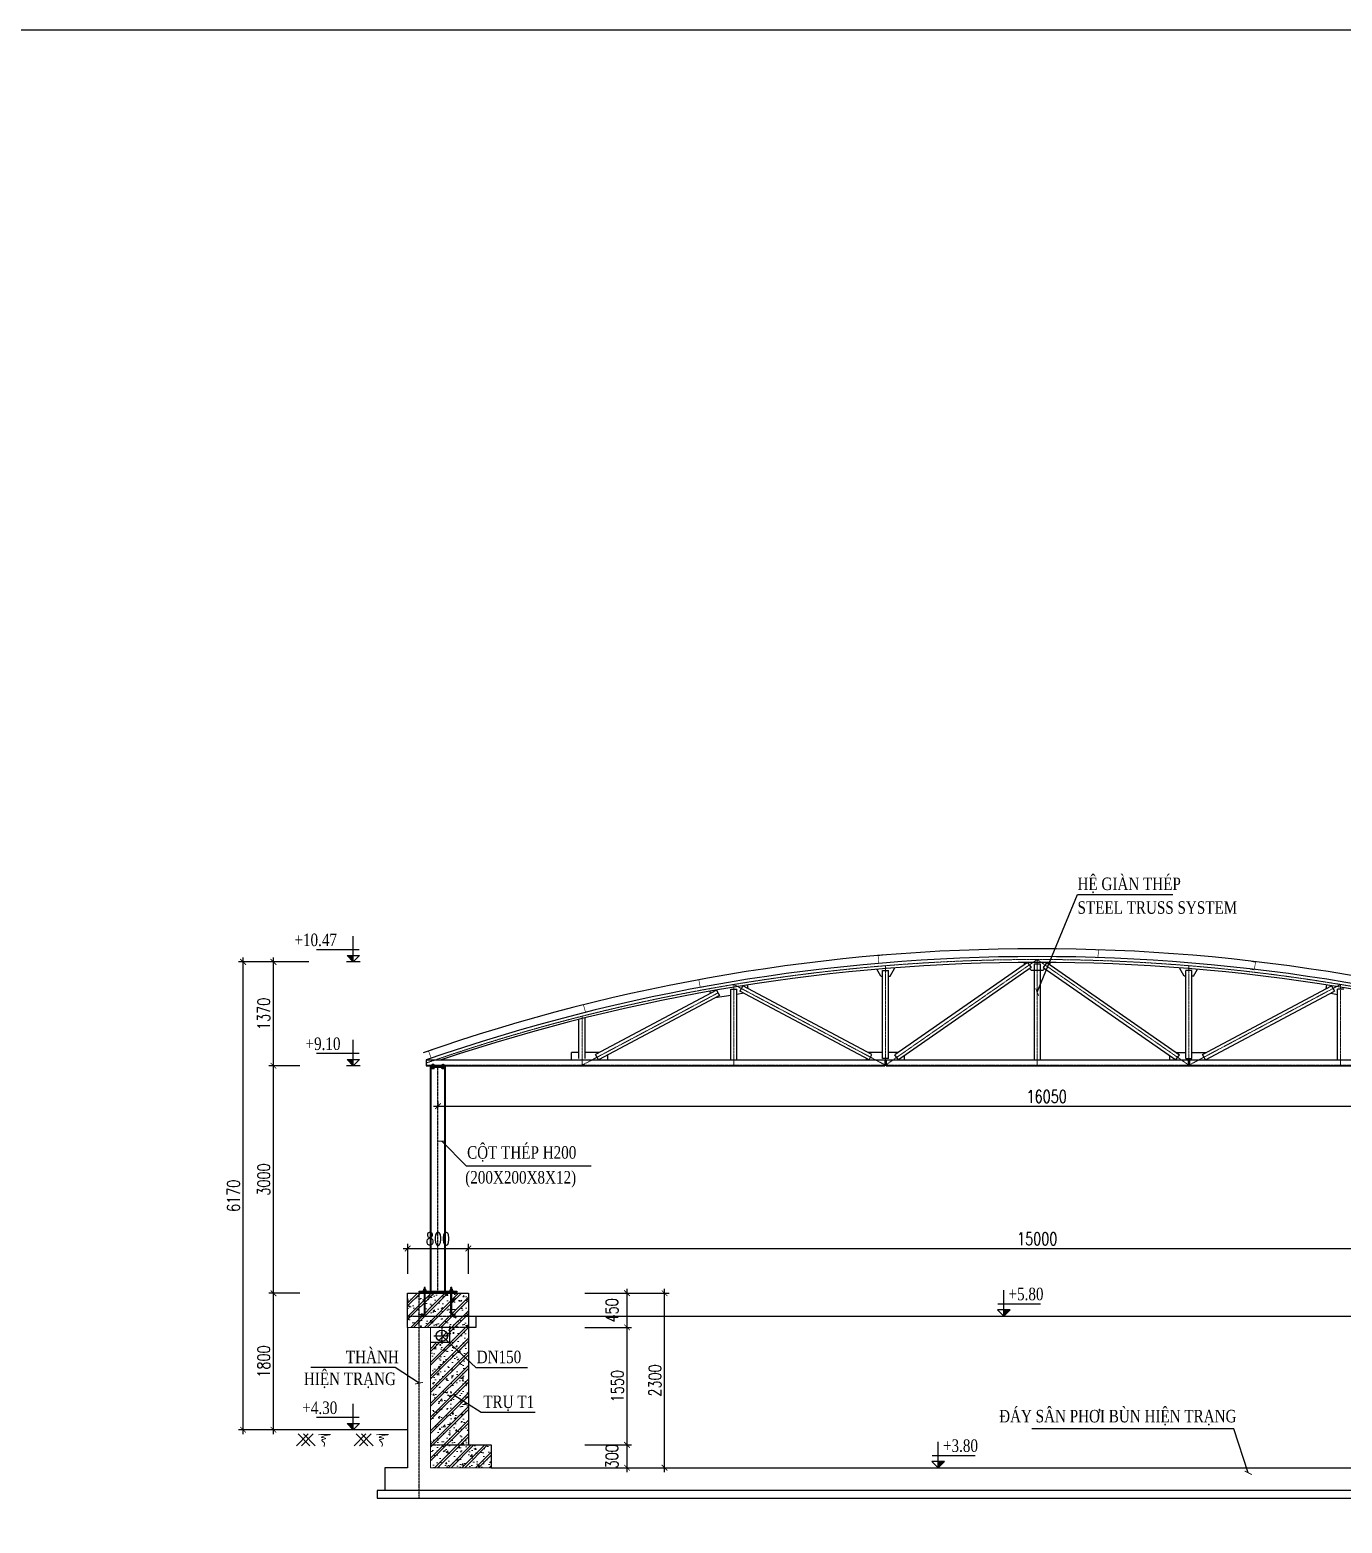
# Model space of a CAD drawing. Header units: millimetres. Extents: x -702765 to 835888, y -645289 to 262.
# Drawn here: x 598359 to 615660, y -420051 to -400359 of the extents above; entities that cross this region are included whole.
import ezdxf
from ezdxf.enums import TextEntityAlignment as Align

# ---------------------------------------------------------------- set-up
doc = ezdxf.new("R2010")
doc.units = ezdxf.units.MM
doc.header["$LTSCALE"] = 0.01
for name, pattern in [('ACAD_ISO04W100', [30, 24, -3, 0, -3]), ('CENTER', [2, 1.25, -0.25, 0.25, -0.25]), ('CENTER2', [1.125, 0.75, -0.125, 0.125, -0.125]), ('DASHED', [19.05, 12.7, -6.35])]:
    doc.linetypes.add(name, pattern=pattern)
for name, color, linetype, lineweight in [('bu long', 5, 'Continuous', 13), ('duong tam', 6, 'CENTER', 9), ('HACH', 8, 'Continuous', 9), ('net truc', 5, 'ACAD_ISO04W100', 9), ('ong phan phoi bun', 3, 'Continuous', 25), ('S-AXIS', 1, 'ACAD_ISO04W100', 9)]:
    doc.layers.add(name, color=color, linetype=linetype, lineweight=lineweight)
for name, color, linetype in [('HATCH', 8, 'Continuous'), ('khuat', 6, 'DASHED'), ('manh', 8, 'Continuous'), ('tam', 8, 'CENTER'), ('TEXT', 2, 'Continuous'), ('THEP', 4, 'Continuous'), ('TIM', 1, 'CENTER2'), ('TUONG', 7, 'Continuous'), ('VALVES', 7, 'Continuous')]:
    doc.layers.add(name, color=color, linetype=linetype)
doc.styles.add('2-5', font='romans.shx', dxfattribs={"width": 0.75, "bigfont": 'vns.shx'})
doc.styles.add('text1', font='vntimeh.shx', dxfattribs={"width": 0.8, "bigfont": 'romansvn.shx'})
doc.styles.add('VNTIMEHSHX', font='vntimeh.shx', dxfattribs={"width": 0.75})
doc.linetypes.add('ZIGZAG', pattern='A,0.0001,-0.2,[131,ltypeshp.shx,S=0.2,R=0,X=-0.2,Y=0],-0.4,[131,ltypeshp.shx,S=0.2,R=180,X=0.2,Y=0],-0.2', length=0.8001)
doc.dimstyles.new('1-75 HP', dxfattribs={"dimscale": 75, "dimtxt": 2.2, "dimasz": 1, "dimexe": 0.8, "dimexo": 0, "dimgap": 0.6, "dimtad": 1, "dimdec": 0, "dimdsep": 46, "dimtxsty": '2-5', "dimblk": 'ARCHTICK', "dimcen": 2.5, "dimdle": 0.8, "dimclrd": 1, "dimclre": 1, "dimclrt": 2, "dimadec": 0, "dimazin": 0, "dimtfac": 1, "dimtdec": 0, "dimtmove": 2, "dimatfit": 3, "dimldrblk": 'ARCHTICK', "dimfxl": 0, "dimtolj": 1, "dimtzin": 0, "dimarcsym": 0})

# ---------------------------------------------------------------- blocks, each defined once
blk = doc.blocks.new('CAODO')
at = {"layer": 'HATCH'}
for p, q in [((0, 0), (0, 296)), ((-69, 139), (421, 139)), ((-77, 0), (76, 0))]:
    blk.add_line(p, q, dxfattribs=at)
blk.add_lwpolyline([(0, 0), (72, 72), (-72, 72)], close=True, dxfattribs=at)
blk.add_solid([(0, 72), (0, 0), (72, 72)], dxfattribs=at)
blk = doc.blocks.new('_ArchTick')
at = {"color": 0, "linetype": 'ByBlock', "const_width": 0.15}
blk.add_lwpolyline([(-0.5, -0.5), (0.5, 0.5)], dxfattribs=at)
blk = doc.blocks.new('bulon1')
for p, q in [((-5.2, -11.4), (5.2, -11.4)), ((-3, -7.4), (-3, -8.8)), ((-2.1, -6.8), (-2.4, -6.8)), ((-2.1, -9.4), (-2.4, -9.4)), ((-2.1, -6.8), (2.1, -6.8)), ((-2.1, -9.4), (-2.1, -9.4)), ((-2.1, -9.4), (2.1, -9.4)), ((-1.9, -6.8), (-1.9, -6.8)), ((-1.9, -9.4), (-1.8, -9.4)), ((-1.8, -6.9), (-1.8, -6.8)), ((-1.7, -6.9), (-1.6, -6.8)), ((-1.7, -9.4), (-1.4, -9.1)), ((-1.6, -7), (-1.4, -6.8)), ((-1.5, -2.7), (1.4, -2.7)), ((-1.5, -3.8), (1.5, -2.8)), ((-1.5, -4.8), (1.5, -3.8)), ((-1.5, -5.8), (1.5, -4.8)), ((-1.5, -6.8), (1.5, -5.8)), ((-1.5, -7.1), (-1.2, -6.8)), ((-1.5, -7.2), (-1.4, -7.2)), ((-1.5, -7.4), (-1.5, -7.4)), ((-1.5, -7.4), (-1.5, -8.8)), ((-1.5, -8.8), (-1.5, -8.8)), ((-1.5, -9), (-1.4, -9)), ((-1.5, -9.4), (-1.3, -9.2)), ((-1.5, -9.8), (-0.4, -9.4)), ((-1.5, -12.2), (1.2, -11.4)), ((-1.5, -13.2), (1.5, -12.3)), ((-1.5, -14.2), (1.5, -13.3)), ((-1.5, -15.2), (1.5, -14.3)), ((-1.5, -16.2), (1.5, -15.3)), ((-1.5, -17.2), (1.5, -16.3)), ((-1.5, -18.2), (1.5, -17.3)), ((-1.5, -19.2), (1.5, -18.3)), ((-1.5, -20.2), (1.5, -19.3)), ((-1.5, -20.7), (1.5, -19.8)), ((-1.5, -66.1), (-1.5, -20.7)), ((-1.3, -9.4), (-1.2, -9.3)), ((-1.2, -9.4), (-1.1, -9.3)), ((-1.1, -6.8), (-1, -6.8)), ((-1, -3.1), (0.2, -2.7)), ((-1, -4.1), (1, -3.5)), ((-1, -5.1), (1, -4.5)), ((-1, -6.1), (1, -5.5)), ((-1, -9.4), (-1, -9.4)), ((-1, -10.1), (1, -9.5)), ((-1, -11.6), (-0.4, -11.4)), ((-1, -12.6), (1, -12)), ((-1, -13.6), (1, -13)), ((-1, -14.6), (1, -14)), ((-1, -15.6), (1, -15)), ((-1, -16.6), (1, -16)), ((-1, -17.6), (1, -17)), ((-1, -18.6), (1, -18)), ((-1, -19.6), (1, -19)), ((-0.9, -6.8), (-0.9, -6.8)), ((0.9, -6.8), (-0.9, -6.8)), ((0.9, -9.4), (-0.9, -9.4)), ((-0.4, -10.4), (1.5, -9.8)), ((0, -6.8), (1, -6.5)), ((0.9, -6.8), (0.9, -6.8)), ((1, -6.8), (1.1, -6.8)), ((1, -9.4), (1, -9.4)), ((1.1, -9.4), (1.5, -9)), ((1.2, -6.9), (1.3, -6.8)), ((1.3, -7), (1.4, -6.8)), ((1.3, -9.4), (1.6, -9.1)), ((1.4, -7.2), (1.8, -6.8)), ((1.4, -7.1), (1.6, -6.8)), ((1.5, -7.3), (1.5, -7.3)), ((1.5, -7.4), (1.5, -8.8)), ((1.5, -8.9), (1.5, -8.9)), ((1.5, -9.4), (1.6, -9.2)), ((1.5, -19.8), (1.5, -66.1)), ((1.7, -9.4), (1.7, -9.3)), ((1.8, -9.4), (1.9, -9.4)), ((2, -6.8), (2, -6.8)), ((2, -9.4), (2, -9.4)), ((2.4, -6.8), (2.1, -6.8)), ((2.4, -9.4), (2.1, -9.4)), ((3, -8.8), (3, -7.4)), ((-9.7, -68.1), (-3.5, -68.1)), ((-3.5, -71.1), (-9.7, -71.1))]:
    blk.add_line(p, q)
for points in [[(-5.2, -11.4), (-5.2, -10.4), (5.2, -10.4), (5.2, -11.4)], [(-1.4, -6.8), (-1.5, -6.8), (-1, -6.1), (-1.5, -5.8), (-1, -5.1), (-1.5, -4.8), (-1, -4.1), (-1.5, -3.8), (-1, -3.1), (-1.5, -2.8), (-1.5, -2.7)], [(-1.2, -10.4), (-1, -10.1), (-1.5, -9.8), (-1.2, -9.3)], [(-1, -20.6), (-1.5, -20.2), (-1, -19.6), (-1.5, -19.2), (-1, -18.6), (-1.5, -18.2), (-1, -17.6), (-1.5, -17.2), (-1, -16.6), (-1.5, -16.2), (-1, -15.6), (-1.5, -15.2), (-1, -14.6), (-1.5, -14.2), (-1, -13.6), (-1.5, -13.2), (-1, -12.6), (-1.5, -12.2), (-1, -11.6)], [(1.5, -6.8), (1, -6.5), (1.5, -5.8), (1, -5.5), (1.5, -4.8), (1, -4.5), (1.5, -3.8), (1, -3.5), (1.5, -2.8), (1.4, -2.7)], [(1.1, -10.4), (1.5, -9.8), (1, -9.5), (1.1, -9.4)], [(1, -20), (1.5, -19.3), (1, -19), (1.5, -18.3), (1, -18), (1.5, -17.3), (1, -17), (1.5, -16.3), (1, -16), (1.5, -15.3), (1, -15), (1.5, -14.3), (1, -14), (1.5, -13.3), (1, -13), (1.5, -12.3), (1, -12), (1.4, -11.4)]]:
    blk.add_lwpolyline(points)
blk.add_lwpolyline([(-9.7, -69.6, -0.389995), (-9.7, -68.1, -0.389995), (-9.7, -69.6, 0.389995), (-9.7, -71.1)], format="xyb")
for centre, radius, start, end in [((-2.4, -7.4), 0.6, 90, 180), ((-2.4, -8.8), 0.6, 180, 270), ((-2.1, -7.4), 0.6, 0, 90), ((-2.1, -8.8), 0.6, 270, 0), ((-0.9, -7.4), 0.6, 90, 180), ((-0.9, -8.8), 0.6, 180, 270), ((0.9, -7.4), 0.6, 0, 90), ((0.9, -8.8), 0.6, 270, 0), ((2.1, -7.4), 0.6, 90, 180), ((2.1, -8.8), 0.6, 180, 270), ((2.4, -7.4), 0.6, 0, 90), ((2.4, -8.8), 0.6, 270, 0), ((-3.5, -66.1), 2, 270, 0), ((-3.5, -66.1), 5, 270, 0)]:
    blk.add_arc(centre, radius, start, end)
at = {"layer": 'net truc'}
blk.add_line((-3.5, -69.6), (-9.7, -69.6), dxfattribs=at)
blk.add_arc((-3.5, -66.1), 3.5, 270, 0, dxfattribs=at)
at = {"layer": 'S-AXIS'}
blk.add_line((0, 0), (0, -66.2), dxfattribs=at)
blk = doc.blocks.new('GSDFG43')
for p, q in [((603657, -412793), (603657, -412786)), ((603657, -412829), (603657, -412821)), ((603661, -412783), (603662, -412783)), ((603661, -412796), (603662, -412796)), ((603661, -412818), (603662, -412818)), ((603661, -412832), (603662, -412832)), ((603684, -412783), (603662, -412783)), ((603684, -412796), (603662, -412796)), ((603684, -412818), (603662, -412818)), ((603684, -412832), (603662, -412832)), ((603663, -412783), (603663, -412783)), ((603663, -412796), (603663, -412796)), ((603664, -412796), (603663, -412796)), ((603663, -412818), (603663, -412818)), ((603663, -412832), (603663, -412832)), ((603664, -412832), (603663, -412832)), ((603666, -412784), (603664, -412783)), ((603665, -412796), (603664, -412796)), ((603666, -412820), (603664, -412818)), ((603665, -412832), (603664, -412831)), ((603666, -412784), (603665, -412783)), ((603667, -412796), (603665, -412794)), ((603666, -412796), (603665, -412795)), ((603666, -412796), (603665, -412795)), ((603666, -412819), (603665, -412818)), ((603666, -412832), (603665, -412830)), ((603667, -412832), (603665, -412830)), ((603666, -412832), (603665, -412831)), ((603667, -412783), (603666, -412783)), ((603666, -412785), (603666, -412785)), ((603666, -412786), (603666, -412793)), ((603666, -412794), (603666, -412794)), ((603666, -412832), (603666, -412795)), ((603667, -412819), (603666, -412818)), ((603666, -412821), (603666, -412821)), ((603666, -412821), (603666, -412829)), ((603666, -412829), (603666, -412829)), ((603667, -412783), (603667, -412783)), ((603667, -412818), (603667, -412818)), ((603668, -412783), (603668, -412783)), ((603668, -412797), (603668, -412796)), ((603668, -412796), (603668, -412796)), ((603668, -412818), (603668, -412818)), ((603668, -412832), (603668, -412832)), ((603668, -412832), (603668, -412832)), ((603669, -412783), (603669, -412783)), ((603669, -412783), (603678, -412783)), ((603669, -412796), (603678, -412796)), ((603669, -412818), (603669, -412818)), ((603669, -412818), (603678, -412818)), ((603669, -412832), (603678, -412832)), ((603678, -412783), (603678, -412783)), ((603678, -412818), (603678, -412818)), ((603679, -412783), (603679, -412783)), ((603679, -412796), (603679, -412796)), ((603680, -412796), (603679, -412796)), ((603679, -412818), (603679, -412818)), ((603679, -412832), (603679, -412832)), ((603680, -412832), (603679, -412832)), ((603682, -412784), (603680, -412783)), ((603682, -412796), (603680, -412795)), ((603681, -412796), (603680, -412796)), ((603682, -412820), (603680, -412818)), ((603681, -412832), (603680, -412831)), ((603682, -412832), (603680, -412831)), ((603681, -412783), (603681, -412782)), ((603682, -412784), (603681, -412783)), ((603681, -412785), (603681, -412784)), ((603681, -412786), (603681, -412786)), ((603681, -412786), (603681, -412793)), ((603681, -412793), (603681, -412793)), ((603681, -412794), (603681, -412794)), ((603681, -412832), (603681, -412795)), ((603682, -412796), (603681, -412795)), ((603681, -412818), (603681, -412818)), ((603682, -412819), (603681, -412818)), ((603681, -412820), (603681, -412820)), ((603681, -412821), (603681, -412821)), ((603681, -412821), (603681, -412829)), ((603681, -412829), (603681, -412829)), ((603682, -412832), (603681, -412830)), ((603681, -412830), (603681, -412830)), ((603682, -412783), (603682, -412783)), ((603682, -412819), (603682, -412818)), ((603683, -412783), (603683, -412783)), ((603683, -412796), (603683, -412796)), ((603683, -412818), (603683, -412818)), ((603683, -412832), (603683, -412832)), ((603684, -412783), (603684, -412783)), ((603684, -412783), (603686, -412783)), ((603684, -412796), (603684, -412796)), ((603684, -412796), (603686, -412796)), ((603684, -412818), (603684, -412818)), ((603684, -412818), (603686, -412818)), ((603684, -412832), (603684, -412832)), ((603684, -412832), (603686, -412832)), ((603689, -412786), (603689, -412793)), ((603689, -412821), (603689, -412829))]:
    blk.add_line(p, q)
for centre, major_axis, start_param, end_param in [((603661, -412786), (-2.26, 2.26), 5.497787, 7.068583), ((603661, -412793), (2.26, 2.26), 2.356194, 3.926991), ((603661, -412821), (-2.26, 2.26), 5.497787, 7.068583), ((603661, -412829), (2.26, 2.26), 2.356194, 3.926991), ((603662, -412786), (-2.26, 2.26), 0.785398, 2.356194), ((603662, -412793), (2.26, 2.26), 0.785398, 2.356194), ((603662, -412821), (-2.26, 2.26), 0.785398, 2.356194), ((603662, -412829), (2.26, 2.26), 0.785398, 2.356194), ((603669, -412786), (-2.26, 2.26), 5.497787, 7.068583), ((603669, -412793), (2.26, 2.26), 2.356194, 3.926991), ((603669, -412821), (-2.26, 2.26), 5.497787, 7.068583), ((603669, -412829), (2.26, 2.26), 2.356194, 3.926991), ((603678, -412786), (2.26, 2.26), -0.785398, 0.785398), ((603678, -412793), (-2.26, 2.26), 2.356194, 3.926991), ((603678, -412821), (2.26, 2.26), -0.785398, 0.785398), ((603678, -412829), (-2.26, 2.26), 2.356194, 3.926991), ((603684, -412786), (2.26, 2.26), 3.926991, 5.497787), ((603684, -412793), (-2.26, 2.26), 3.926991, 5.497787), ((603684, -412821), (2.26, 2.26), 3.926991, 5.497787), ((603684, -412829), (-2.26, 2.26), 3.926991, 5.497787), ((603686, -412786), (2.26, 2.26), -0.785398, 0.785398), ((603686, -412793), (-2.26, 2.26), 2.356194, 3.926991), ((603686, -412821), (2.26, 2.26), -0.785398, 0.785398), ((603686, -412829), (-2.26, 2.26), 2.356194, 3.926991)]:
    blk.add_ellipse(centre, major_axis=major_axis, ratio=1, start_param=start_param, end_param=end_param)
blk = doc.blocks.new('*D613')
at = {"color": 1, "lineweight": -2}
for p, q in [((605676, -419020), (606292, -419020)), ((606232, -419380), (606232, -418960)), ((605676, -419320), (606292, -419320))]:
    blk.add_line(p, q, dxfattribs=at)
at = {"layer": 'Defpoints', "color": 0}
for p in [(605676, -419020), (606232, -419020), (605676, -419320)]:
    blk.add_point(p, dxfattribs=at)
at = {"color": 1, "lineweight": -2, "xscale": 75, "yscale": 75, "zscale": 75}
for p, rotation in [((606232, -419020), 90), ((606232, -419320), 270)]:
    blk.add_blockref('_ArchTick', p, dxfattribs=dict(at, rotation=rotation))
at = {"color": 2, "insert": (606033, -419170), "char_height": 165, "attachment_point": 5, "rotation": 90, "style": '2-5'}
blk.add_mtext('\\A1;300', dxfattribs=at)
blk = doc.blocks.new('*D614')
at = {"color": 1, "lineweight": -2}
for p, q in [((605676, -417470), (606292, -417470)), ((606232, -419080), (606232, -417410)), ((605676, -419020), (606292, -419020))]:
    blk.add_line(p, q, dxfattribs=at)
at = {"layer": 'Defpoints', "color": 0}
for p in [(605676, -417470), (606232, -417470), (605676, -419020)]:
    blk.add_point(p, dxfattribs=at)
at = {"color": 1, "lineweight": -2, "xscale": 75, "yscale": 75, "zscale": 75}
for p, rotation in [((606232, -417470), 90), ((606232, -419020), 270)]:
    blk.add_blockref('_ArchTick', p, dxfattribs=dict(at, rotation=rotation))
at = {"color": 2, "insert": (606105, -418245), "char_height": 165, "attachment_point": 5, "rotation": 90, "style": '2-5'}
blk.add_mtext('\\A1;1550', dxfattribs=at)
blk = doc.blocks.new('*D615')
at = {"color": 1, "lineweight": -2}
for p, q in [((605676, -417020), (606292, -417020)), ((606232, -417530), (606232, -416960)), ((605676, -417470), (606292, -417470))]:
    blk.add_line(p, q, dxfattribs=at)
at = {"layer": 'Defpoints', "color": 0}
for p in [(605676, -417020), (606232, -417020), (605676, -417470)]:
    blk.add_point(p, dxfattribs=at)
at = {"color": 1, "lineweight": -2, "xscale": 75, "yscale": 75, "zscale": 75}
for p, rotation in [((606232, -417020), 90), ((606232, -417470), 270)]:
    blk.add_blockref('_ArchTick', p, dxfattribs=dict(at, rotation=rotation))
at = {"color": 2, "insert": (606033, -417245), "char_height": 165, "attachment_point": 5, "rotation": 90, "style": '2-5'}
blk.add_mtext('\\A1;450', dxfattribs=at)
blk = doc.blocks.new('*D616')
at = {"color": 1, "lineweight": -2}
for p, q in [((605676, -417020), (606787, -417020)), ((606727, -419380), (606727, -416960)), ((605676, -419320), (606787, -419320))]:
    blk.add_line(p, q, dxfattribs=at)
at = {"layer": 'Defpoints', "color": 0}
for p in [(605676, -417020), (606727, -417020), (605676, -419320)]:
    blk.add_point(p, dxfattribs=at)
at = {"color": 1, "lineweight": -2, "xscale": 75, "yscale": 75, "zscale": 75}
for p, rotation in [((606727, -417020), 90), ((606727, -419320), 270)]:
    blk.add_blockref('_ArchTick', p, dxfattribs=dict(at, rotation=rotation))
at = {"color": 2, "insert": (606600, -418170), "char_height": 165, "attachment_point": 5, "rotation": 90, "style": '2-5'}
blk.add_mtext('\\A1;2300', dxfattribs=at)
blk = doc.blocks.new('*D617')
at = {"color": 1, "lineweight": -2}
for p, q in [((603280, -416428), (604200, -416428)), ((603340, -416762), (603340, -416368)), ((604140, -416762), (604140, -416368))]:
    blk.add_line(p, q, dxfattribs=at)
at = {"layer": 'Defpoints', "color": 0}
for p in [(604140, -416428), (603340, -416762), (604140, -416762)]:
    blk.add_point(p, dxfattribs=at)
at = {"color": 1, "lineweight": -2, "xscale": 75, "yscale": 75, "zscale": 75, "rotation": 180}
blk.add_blockref('_ArchTick', (603340, -416428), dxfattribs=at)
at = {"color": 1, "lineweight": -2, "xscale": 75, "yscale": 75, "zscale": 75}
blk.add_blockref('_ArchTick', (604140, -416428), dxfattribs=at)
at = {"color": 2, "insert": (603740, -416301), "char_height": 165, "attachment_point": 5, "style": '2-5'}
blk.add_mtext('\\A1;800', dxfattribs=at)
blk = doc.blocks.new('*D655')
at = {"color": 1, "lineweight": -2}
for p, q in [((601918, -417020), (601510, -417020)), ((601570, -418880), (601570, -416960)), ((601918, -418820), (601510, -418820))]:
    blk.add_line(p, q, dxfattribs=at)
at = {"layer": 'Defpoints', "color": 0}
for p in [(601570, -417020), (601918, -417020), (601918, -418820)]:
    blk.add_point(p, dxfattribs=at)
at = {"color": 1, "lineweight": -2, "xscale": 75, "yscale": 75, "zscale": 75}
for p, rotation in [((601570, -417020), 90), ((601570, -418820), 270)]:
    blk.add_blockref('_ArchTick', p, dxfattribs=dict(at, rotation=rotation))
at = {"color": 2, "insert": (601442, -417920), "char_height": 165, "attachment_point": 5, "rotation": 90, "style": '2-5'}
blk.add_mtext('\\A1;1800', dxfattribs=at)
blk = doc.blocks.new('*D656')
at = {"color": 1, "lineweight": -2}
for p, q in [((601918, -414020), (601510, -414020)), ((601570, -417080), (601570, -413960)), ((601918, -417020), (601510, -417020))]:
    blk.add_line(p, q, dxfattribs=at)
at = {"layer": 'Defpoints', "color": 0}
for p in [(601570, -414020), (601918, -414020), (601918, -417020)]:
    blk.add_point(p, dxfattribs=at)
at = {"color": 1, "lineweight": -2, "xscale": 75, "yscale": 75, "zscale": 75}
for p, rotation in [((601570, -414020), 90), ((601570, -417020), 270)]:
    blk.add_blockref('_ArchTick', p, dxfattribs=dict(at, rotation=rotation))
at = {"color": 2, "insert": (601442, -415520), "char_height": 165, "attachment_point": 5, "rotation": 90, "style": '2-5'}
blk.add_mtext('\\A1;3000', dxfattribs=at)
blk = doc.blocks.new('*D657')
at = {"color": 1, "lineweight": -2}
for p, q in [((601918, -412650), (601510, -412650)), ((601570, -414080), (601570, -412590)), ((601918, -414020), (601510, -414020))]:
    blk.add_line(p, q, dxfattribs=at)
at = {"layer": 'Defpoints', "color": 0}
for p in [(601570, -412650), (601918, -412650), (601918, -414020)]:
    blk.add_point(p, dxfattribs=at)
at = {"color": 1, "lineweight": -2, "xscale": 75, "yscale": 75, "zscale": 75}
for p, rotation in [((601570, -412650), 90), ((601570, -414020), 270)]:
    blk.add_blockref('_ArchTick', p, dxfattribs=dict(at, rotation=rotation))
at = {"color": 2, "insert": (601442, -413335), "char_height": 165, "attachment_point": 5, "rotation": 90, "style": '2-5'}
blk.add_mtext('\\A1;1370', dxfattribs=at)
blk = doc.blocks.new('*D658')
at = {"color": 1, "lineweight": -2}
for p, q in [((602035, -412650), (601110, -412650)), ((601170, -418880), (601170, -412590)), ((602035, -418820), (601110, -418820))]:
    blk.add_line(p, q, dxfattribs=at)
at = {"layer": 'Defpoints', "color": 0}
for p in [(601170, -412650), (602035, -412650), (602035, -418820)]:
    blk.add_point(p, dxfattribs=at)
at = {"color": 1, "lineweight": -2, "xscale": 75, "yscale": 75, "zscale": 75}
for p, rotation in [((601170, -412650), 90), ((601170, -418820), 270)]:
    blk.add_blockref('_ArchTick', p, dxfattribs=dict(at, rotation=rotation))
at = {"color": 2, "insert": (601043, -415735), "char_height": 165, "attachment_point": 5, "rotation": 90, "style": '2-5'}
blk.add_mtext('\\A1;6170', dxfattribs=at)
blk = doc.blocks.new('*D663')
at = {"color": 1, "lineweight": -2}
for p, q in [((604080, -416428), (619200, -416428)), ((604140, -416762), (604140, -416368)), ((619140, -416664), (619140, -416368))]:
    blk.add_line(p, q, dxfattribs=at)
at = {"layer": 'Defpoints', "color": 0}
for p in [(619140, -416428), (619140, -416664), (604140, -416762)]:
    blk.add_point(p, dxfattribs=at)
at = {"color": 1, "lineweight": -2, "xscale": 75, "yscale": 75, "zscale": 75, "rotation": 180}
blk.add_blockref('_ArchTick', (604140, -416428), dxfattribs=at)
at = {"color": 1, "lineweight": -2, "xscale": 75, "yscale": 75, "zscale": 75}
blk.add_blockref('_ArchTick', (619140, -416428), dxfattribs=at)
at = {"color": 2, "insert": (611640, -416301), "char_height": 165, "attachment_point": 5, "style": '2-5'}
blk.add_mtext('\\A1;15000', dxfattribs=at)
blk = doc.blocks.new('*D819')
at = {"color": 1, "lineweight": -2}
for p, q in [((603740, -414565), (603740, -414492)), ((619790, -414491), (619790, -414612)), ((603680, -414552), (619850, -414552))]:
    blk.add_line(p, q, dxfattribs=at)
at = {"layer": 'Defpoints', "color": 0}
for p in [(619790, -414491), (603740, -414565), (619790, -414552)]:
    blk.add_point(p, dxfattribs=at)
at = {"color": 1, "lineweight": -2, "xscale": 75, "yscale": 75, "zscale": 75, "rotation": 180}
blk.add_blockref('_ArchTick', (603740, -414552), dxfattribs=at)
at = {"color": 1, "lineweight": -2, "xscale": 75, "yscale": 75, "zscale": 75}
blk.add_blockref('_ArchTick', (619790, -414552), dxfattribs=at)
at = {"color": 2, "insert": (611765, -414425), "char_height": 165, "attachment_point": 5, "style": '2-5'}
blk.add_mtext('\\A1;16050', dxfattribs=at)

msp = doc.modelspace()

# ---------------------------------------------------------------- hatches: boundary and pattern name
at = {"layer": 'HACH'}
h = msp.add_hatch(dxfattribs=at)
h.set_pattern_fill('BT-01', color=256, scale=30, pattern_type=2)
h.set_pattern_definition([(50, (0, -1222.2), (215.178055, -18.82564), [22.5, -247.5]), (355, (0, -1222.2), (-41.6254, 225.65764), [18, -198]), (100.4514, (17.93, -1223.78), (173.552815, 206.83186), [19.12206, -210.342634]), (46.1842, (0, -1162.2), (320.17231, -49.6557), [33.75, -371.25]), (96.6356, (26.68, -1166.35), (280.39881, 292.23536), [28.68309, -315.5139]), (351.1842, (0, -1162.2), (280.39858, 292.23558), [27, -297]), (21, (30, -1177.2), (179.072116, -120.785667), [22.5, -247.5]), (326, (30, -1177.2), (72.9946, 217.545014), [18, -198]), (71.4514, (44.92, -1187.27), (252.06679, 96.75915), [19.12206, -210.342634]), (37.5, (0, -1222.21), (3.6479566, 99.868156), [0, -195.6, 0, -201, 0, -198.75]), (7.5, (0, -1222.21), (78.920861, 118.323514), [0, -114.6, 0, -191.1, 0, -75.75]), (327.5, (-66.9, -1222.21), (160.146731, -6.7664615), [0, -75, 0, -234, 0, -310.5]), (317.5, (-96.9, -1222.21), (174.95585, 30.031495), [0, -97.5, 0, -155.4, 0, -220.5]), (45, (0, -1222.21), (-90.156115, 90.156115), []), (45, (0, -1185.46), (-90.156115, 90.156115), [])])
h.paths.add_polyline_path([(603714.7, -417580.1, 1), (603864.7, -417580.1), (603889.7, -417470.2), (603889.7, -417580.1), (603789.7, -417580.1), (603789.7, -417655.1, 2.4142136)], flags=16)
h.paths.add_polyline_path([(604139.7, -417020.2), (603339.7, -417020.2), (603339.7, -417470.2), (603639.7, -417470.2)])
h.paths.add_polyline_path([(603639.7, -417470.2), (603889.7, -417470.2), (603889.7, -417670.2), (603639.7, -417670.2), (603639.7, -419320.2), (604439.7, -419320.2), (604439.7, -419020.2), (604139.7, -419020.2), (604139.7, -417020.2)])

# ---------------------------------------------------------------- linework, layer by layer
for p, q in [((609700.7, -412838.2), (609764.1, -412728.3)), ((611512, -412657.2), (609763.7, -413875.8)), ((611558.9, -412724.5), (609810.6, -413943.1)), ((611480.8, -412679), (611459.3, -412657.5)), ((611512, -412657.2), (611558.9, -412724.5)), ((611558.7, -412756.9), (611539.7, -412737.9)), ((611598.4, -412676.9), (611598.4, -413943.1)), ((611598.4, -412676.9), (611680.7, -412676.9)), ((611680.7, -412676.9), (611680.7, -413943.1)), ((611767.3, -412657.2), (611720.5, -412724.5)), ((611720.5, -412724.5), (613468.7, -413943.1)), ((611720.7, -412756.9), (611739.7, -412737.9)), ((611767.3, -412657.2), (613515.6, -413875.8)), ((611798.6, -412679), (611820, -412657.5)), ((613578.7, -412838.2), (613515.3, -412728.3)), ((609578.7, -412838.2), (609526.4, -412747.6)), ((609578.7, -412838.2), (609598.7, -412838.2)), ((609598.7, -413923.1), (609598.7, -412761.5)), ((609598.7, -412761.5), (609681, -412761.5)), ((609681, -413923.1), (609681, -412761.5)), ((609681, -412838.2), (609701, -412838.2)), ((611558.7, -412756.9), (611720.7, -412756.9)), ((613598.4, -412838.2), (613578.4, -412838.2)), ((613598.4, -413923.1), (613598.4, -412761.5)), ((613680.7, -412761.5), (613598.4, -412761.5)), ((613680.7, -413923.1), (613680.7, -412761.5)), ((613700.7, -412838.2), (613680.7, -412838.2)), ((613700.7, -412838.2), (613752.9, -412747.6)), ((607413.1, -413021.9), (605818.4, -413870.7)), ((607451.6, -413094.3), (605856.9, -413943.1)), ((607332.3, -413064.9), (607327.7, -413036.9)), ((607598.7, -413091.7), (607392.6, -413125.7)), ((607413.1, -413021.9), (607451.6, -413094.3)), ((607598.7, -413943.1), (607598.7, -413010.4)), ((607598.7, -413010.4), (607681, -413010.4)), ((607681, -413943.1), (607681, -413010.4)), ((607769.8, -413063.5), (607681, -413078.1)), ((607758.2, -412964.4), (607719.6, -413036.8)), ((609422.5, -413943.1), (607719.6, -413036.8)), ((609461, -413870.7), (607758.2, -412964.4)), ((607828.7, -413001.9), (607820.7, -412953.7)), ((613818.4, -413870.7), (615521.2, -412964.4)), ((613856.9, -413943.1), (615559.7, -413036.8)), ((615450.7, -413001.9), (615458.7, -412953.7)), ((615509.6, -413063.5), (615598.4, -413078.1)), ((615521.2, -412964.4), (615559.7, -413036.8)), ((615598.4, -413943.1), (615598.4, -413010.4)), ((615680.7, -413010.4), (615598.4, -413010.4)), ((605598.7, -413923.1), (605598.7, -413408.6)), ((605681, -413923.1), (605681, -413387.9)), ((605598.7, -413843.1), (605498.7, -413843.1)), ((605498.7, -413943.1), (605498.7, -413843.1)), ((605870.3, -413843.1), (605681, -413843.1)), ((605856.9, -413943.1), (605818.4, -413870.7)), ((605981, -413943.1), (605981, -413877)), ((609389.7, -413943.1), (609389.7, -413925.6)), ((609598.7, -413843.1), (609409.1, -413843.1)), ((609422.5, -413943.1), (609461, -413870.7)), ((609681, -413923.1), (609598.7, -413923.1)), ((609810.7, -413843.1), (609681, -413843.1)), ((609810.6, -413943.1), (609763.7, -413875.8)), ((609889.7, -413943.1), (609889.7, -413888)), ((613389.7, -413943.1), (613389.7, -413888)), ((613468.7, -413843.1), (613598.4, -413843.1)), ((613468.7, -413943.1), (613515.6, -413875.8)), ((613598.4, -413923.1), (613680.7, -413923.1)), ((613680.7, -413843.1), (613870.3, -413843.1)), ((613856.9, -413943.1), (613818.4, -413870.7)), ((613889.7, -413943.1), (613889.7, -413925.6)), ((603584.7, -413943.1), (609629.7, -413943.1)), ((603584.7, -413943.1), (603584.7, -414020.2)), ((603584.7, -413943.1), (607090.8, -413943.1)), ((603584.7, -414020.2), (609629.7, -414020.2)), ((603639.7, -414040.2), (603639.7, -414020.2)), ((603639.7, -414030.2), (603839.7, -414030.2)), ((603639.7, -414040.2), (603839.7, -414040.2)), ((603839.7, -414040.2), (603839.7, -414020.2)), ((609629.7, -413943.1), (609629.7, -414020.2)), ((609649.7, -413943.1), (609649.7, -414020.2)), ((609649.7, -413943.1), (613629.7, -413943.1)), ((609649.7, -414020.2), (619758.1, -414020.2)), ((613629.7, -413943.1), (613629.7, -414020.2)), ((613649.7, -413943.1), (613649.7, -414020.2)), ((613649.7, -413943.1), (619758.1, -413943.1)), ((603339.7, -417470.2), (603339.7, -419320.2)), ((603889.7, -417470.2), (603639.7, -417470.2)), ((603889.7, -417470.2), (603889.7, -417670.2)), ((604139.7, -417320.2), (604239.7, -417320.2)), ((604239.7, -417470.2), (604139.7, -417470.2)), ((604239.7, -417320.2), (604239.7, -417470.2)), ((603889.7, -417670.2), (603639.7, -417670.2)), ((603339.7, -418820.2), (601596.5, -418820.2)), ((603339.7, -419320.2), (603039.7, -419320.2)), ((603039.7, -419320.2), (603039.7, -419620.2)), ((604439.7, -419320.2), (618839.7, -419320.2)), ((603039.7, -419620.2), (602939.7, -419620.2)), ((602939.7, -419620.2), (602939.7, -419720.2)), ((627248.9, -419620.2), (603039.7, -419620.2)), ((602939.7, -419720.2), (627248.9, -419720.2))]:
    msp.add_line(p, q)
msp.add_lwpolyline([(521381, -400359.1), (659404.4, -400359.1), (659404.4, -469287.1), (521381, -469287.1)], close=True)
at = {"const_width": 8.23}
for points in [[(612387.5, -412485.3), (612449.8, -412491.4), (612439.6, -412593.7), (612385.7, -412588.4)], [(614457.9, -412643.4), (614519.4, -412655.3), (614499.8, -412756.2), (614446.6, -412746)], [(607240.3, -412875.5), (607178.8, -412887.3), (607198.4, -412988.3), (607251.6, -412978)], [(603671.4, -413799.3), (603613, -413821.8), (603650, -413917.7), (603700.6, -413898.2)]]:
    msp.add_lwpolyline(points, dxfattribs=at)
at = {"color": 4}
msp.add_lwpolyline([(603489.7, -416992.2), (603989.7, -416992.2), (603989.7, -417006.2), (603489.7, -417006.2)], close=True, dxfattribs=at)
msp.add_circle((603789.7, -417580.1), 75)
for centre, radius, start, end in [((611639.7, -437052), 24575.2, 70.76551, 109.23449), ((611639.7, -437057), 24477.2, 70.78699, 109.21301), ((611639.7, -437307.5), 24650.6, 71.40999, 108.59001)]:
    msp.add_arc(centre, radius, start, end)
at = {"layer": 'duong tam', "ltscale": 200}
for p, q in [((611639.7, -412618.2), (609639.7, -414012.2)), ((609639.7, -414012.2), (609639.7, -412700.2)), ((611639.7, -414012.2), (611639.7, -412618.2)), ((611639.7, -412618.2), (613639.7, -414012.2)), ((613639.7, -414012.2), (613639.7, -412700.2)), ((607432.4, -413058.1), (605639.7, -414012.2)), ((607639.7, -414012.2), (607639.7, -412947.8)), ((609639.7, -414012.2), (607639.7, -412947.8)), ((613639.7, -414012.2), (615639.7, -412947.8)), ((615639.7, -414012.2), (615639.7, -412947.8)), ((605639.7, -414012.2), (605639.7, -413366.2)), ((603584.7, -414012.2), (619758.1, -414012.2))]:
    msp.add_line(p, q, dxfattribs=at)
msp.add_arc((611639.7, -437057), 24438.7, 71.0477, 109.21301, dxfattribs=at)
at = {"layer": 'HACH', "color": 3, "linetype": 'ZIGZAG', "ltscale": 50}
for p, q in [((603339.7, -417470.2), (603639.7, -417470.2)), ((603639.7, -417470.2), (603639.7, -419320.2)), ((603639.7, -419320.2), (604439.7, -419320.2))]:
    msp.add_line(p, q, dxfattribs=at)
at = {"layer": 'HACH'}
for p, q in [((602026.9, -418871.7), (601872.9, -419031.7)), ((601897.9, -418871.7), (602051.9, -419031.7)), ((602095.9, -418871.7), (601941.9, -419031.7)), ((601966.9, -418871.7), (602120.9, -419031.7)), ((602789.6, -418871.7), (602635.6, -419031.7)), ((602660.6, -418871.7), (602814.6, -419031.7)), ((602858.6, -418871.7), (602704.6, -419031.7)), ((602729.6, -418871.7), (602883.6, -419031.7))]:
    msp.add_line(p, q, dxfattribs=at)
for points in [[(602164.9, -418885.7), (602314.9, -418885.7), (602202.9, -418919.7), (602260.9, -418933.7), (602206.9, -418957.7), (602236.9, -418989.7), (602236.9, -419039.7)], [(602927.6, -418885.7), (603077.6, -418885.7), (602965.6, -418919.7), (603023.6, -418933.7), (602969.6, -418957.7), (602999.6, -418989.7), (602999.6, -419039.7)]]:
    msp.add_spline(points, degree=3, dxfattribs=at)
at = {"layer": 'HATCH'}
for p, q in [((603694.7, -414020.2), (603584.7, -414020.2)), ((603651.7, -416992.2), (603651.7, -414040.2)), ((603827.7, -416992.2), (603827.7, -414040.2)), ((604239.7, -417320.2), (619139.7, -417320.2))]:
    msp.add_line(p, q, dxfattribs=at)
at = {"layer": 'khuat', "ltscale": 10}
for p, q in [((603339.7, -417320.2), (604139.7, -417320.2)), ((604139.7, -417470.2), (603889.7, -417470.2)), ((603639.7, -419020.2), (604139.7, -419020.2))]:
    msp.add_line(p, q, dxfattribs=at)
at = {"layer": 'manh', "const_width": 8.23}
for points in [[(609604.3, -412562.4), (609541.9, -412568.5), (609552.1, -412670.8), (609606, -412665.6)], [(605717, -413197.9), (605656.7, -413215.2), (605685.2, -413314), (605737.3, -413299)]]:
    msp.add_lwpolyline(points, dxfattribs=at)
at = {"layer": 'ong phan phoi bun'}
for p, q in [((603339.7, -417020.2), (604139.7, -417020.2)), ((603339.7, -417470.2), (603339.7, -417020.2)), ((604139.7, -417020.2), (604139.7, -419020.2)), ((604139.7, -419020.2), (604439.7, -419020.2)), ((604439.7, -419020.2), (604439.7, -419320.2))]:
    msp.add_line(p, q, dxfattribs=at)
at = {"layer": 'THEP'}
for p, q in [((603639.7, -416992.2), (603639.7, -414040.2)), ((603839.7, -416992.2), (603839.7, -414040.2))]:
    msp.add_line(p, q, dxfattribs=at)
at = {"layer": 'TIM', "ltscale": 500}
for p, q in [((603739.7, -417020.2), (603739.7, -414040.2)), ((603489.7, -419720.2), (603489.7, -417020.2)), ((603684, -417580.1), (603895.4, -417580.1)), ((603789.7, -417474.4), (603789.7, -417685.8))]:
    msp.add_line(p, q, dxfattribs=at)
at = {"layer": 'TUONG', "color": 4}
msp.add_lwpolyline([(603989.7, -417020.2), (603989.7, -417006.2), (603489.7, -417006.2), (603489.7, -417020.2)], dxfattribs=at)

# ---------------------------------------------------------------- block references
at = {"layer": 'bu long', "yscale": 5.333333333335759}
for p, xscale, zscale in [((603564.7, -416931.4), 5.333333333335759, 5.333333333335759), ((603914.7, -416931.4), -5.333333333335759, 5.333333333333333)]:
    msp.add_blockref('bulon1', p, dxfattribs=dict(at, xscale=xscale, zscale=zscale))
at = {"layer": 'tam', "linetype": 'Continuous'}
for p, xscale, yscale, zscale, rotation in [((602623, -412650.2), -1.151999988433277, 1.151999988454627, 1.15199998848, 359.9990135532333), ((602623, -414020.2), -1.151999988433277, 1.151999988454627, 1.15199998848, 359.9990135532333), ((611199, -417320.2), 1.151999988433277, 1.151999988433277, 1.151999988433277, 0.0009864467666230786), ((602623, -418820.2), -1.151999988433277, 1.151999988454627, 1.15199998848, 359.9990135532333), ((610335.4, -419320.2), 1.151999988433277, 1.151999988433277, 1.151999988433277, 0.0009864467666230786)]:
    msp.add_blockref('CAODO', p, dxfattribs=dict(at, xscale=xscale, yscale=yscale, zscale=zscale, rotation=rotation))
at = {"layer": 'VALVES'}
msp.add_blockref('GSDFG43', (0, -1222.2), dxfattribs=at)
at = {"layer": 'VALVES', "xscale": -1}
msp.add_blockref('GSDFG43', (1207479.4, -1222.2), dxfattribs=at)

# ---------------------------------------------------------------- texts
at = {"layer": 'TEXT', "style": 'text1', "width": 0.8}
for s, p in [('hÖ giµn thÐp', (612171.3, -411702.8)), ('steel truss system', (612171.3, -412015.3))]:
    msp.add_text(s, height=165, dxfattribs=at).set_placement(p)
for s, rotation, p in [('+10.47', 0.00099, (601847.1, -412441.9)), ('+9.10', 0.00099, (601993, -413811.9)), ('+5.80', 359.99901, (611261.4, -417111.9)), ('+4.30', 0.00099, (601950.8, -418611.9)), ('+3.80', 359.99901, (610397.9, -419111.9))]:
    msp.add_text(s, height=165, rotation=rotation, dxfattribs=at).set_placement(p)
at = {"layer": 'TEXT', "style": 'VNTIMEHSHX', "width": 0.8}
for s, p in [('CéT THÐP H200', (604123.6, -415162.6)), ('(200X200X8X12)', (604099, -415490.5)), ('thµnh', (602525, -417859.4)), ('dn150', (604249.7, -417859.4)), ('hiÖn tr¹ng', (601971.9, -418147.8)), ('trô t1', (604336.8, -418451)), ('®¸y s©n ph¬i bïn hiÖn tr¹ng', (611138.1, -418640))]:
    msp.add_text(s, height=165, dxfattribs=at).set_placement(p, align=Align.MIDDLE_LEFT)

# ---------------------------------------------------------------- dimensions: what is measured, and where the dimension line sits
for base, p1, p2, picture, middle in [((601170, -412650.2), (602035.1, -418820.2), (602035.1, -412650.2), '*D658', (601042.5, -415735.2)), ((601569.9, -412650.2), (601917.9, -414020.2), (601917.9, -412650.2), '*D657', (601442.4, -413335.2)), ((601569.9, -414020.2), (601917.9, -417020.2), (601917.9, -414020.2), '*D656', (601442.4, -415520.2)), ((601569.9, -417020.2), (601917.9, -418820.2), (601917.9, -417020.2), '*D655', (601442.4, -417920.2)), ((606727.2, -417020.2), (605676, -419320.2), (605676, -417020.2), '*D616', (606599.7, -418170.2)), ((606232.2, -417470.2), (605676, -419020.2), (605676, -417470.2), '*D614', (606104.7, -418245.2))]:
    dim = msp.add_linear_dim(base=base, p1=p1, p2=p2, angle=90, dimstyle='1-75 HP')
    dim.commit()
    dim.dimension.update_dxf_attribs({"geometry": picture, "text_midpoint": middle})
for base, p1, p2, picture, middle in [((619789.7, -414552.4), (603739.7, -414564.7), (619789.7, -414491.3), '*D819', (611764.7, -414424.9)), ((604139.7, -416428.1), (603339.7, -416762), (604139.7, -416762), '*D617', (603739.7, -416300.6)), ((619139.7, -416428.1), (604139.7, -416762), (619139.7, -416663.8), '*D663', (611639.7, -416300.6))]:
    dim = msp.add_linear_dim(base=base, p1=p1, p2=p2, dimstyle='1-75 HP')
    dim.commit()
    dim.dimension.update_dxf_attribs({"geometry": picture, "text_midpoint": middle})
for base, p1, p2, picture, middle in [((606232.2, -417020.2), (605676, -417470.2), (605676, -417020.2), '*D615', (606033.1, -417245.2)), ((606232.2, -419020.2), (605676, -419320.2), (605676, -419020.2), '*D613', (606033.2, -419170.2))]:
    dim = msp.add_linear_dim(base=base, p1=p1, p2=p2, angle=90, dimstyle='1-75 HP')
    dim.commit()
    dim.dimension.update_dxf_attribs({"geometry": picture, "text_midpoint": middle, "dimtype": 160})

# ---------------------------------------------------------------- leaders
at = {"color": 1}
msp.add_leader([(611639.7, -413048.3), (612172.1, -411759.4), (613429, -411759.4)], dimstyle='1-75 HP', dxfattribs=at)
for points in [[(603789.7, -415013.9), (604110.6, -415338.1), (605760.9, -415338.1)], [(603789.7, -417580.1), (604236.7, -417997.2), (604918.1, -417997.2)], [(603489.7, -418205.3), (603174.3, -417997.2), (602063, -417997.2)], [(603949.2, -418358.6), (604310.9, -418585.8), (605022.3, -418585.8)], [(614423.1, -419388.3), (614230.2, -418806.3), (611570.3, -418806.3)]]:
    msp.add_leader(points, dimstyle='1-75 HP')

doc.saveas('drawing.dxf')
